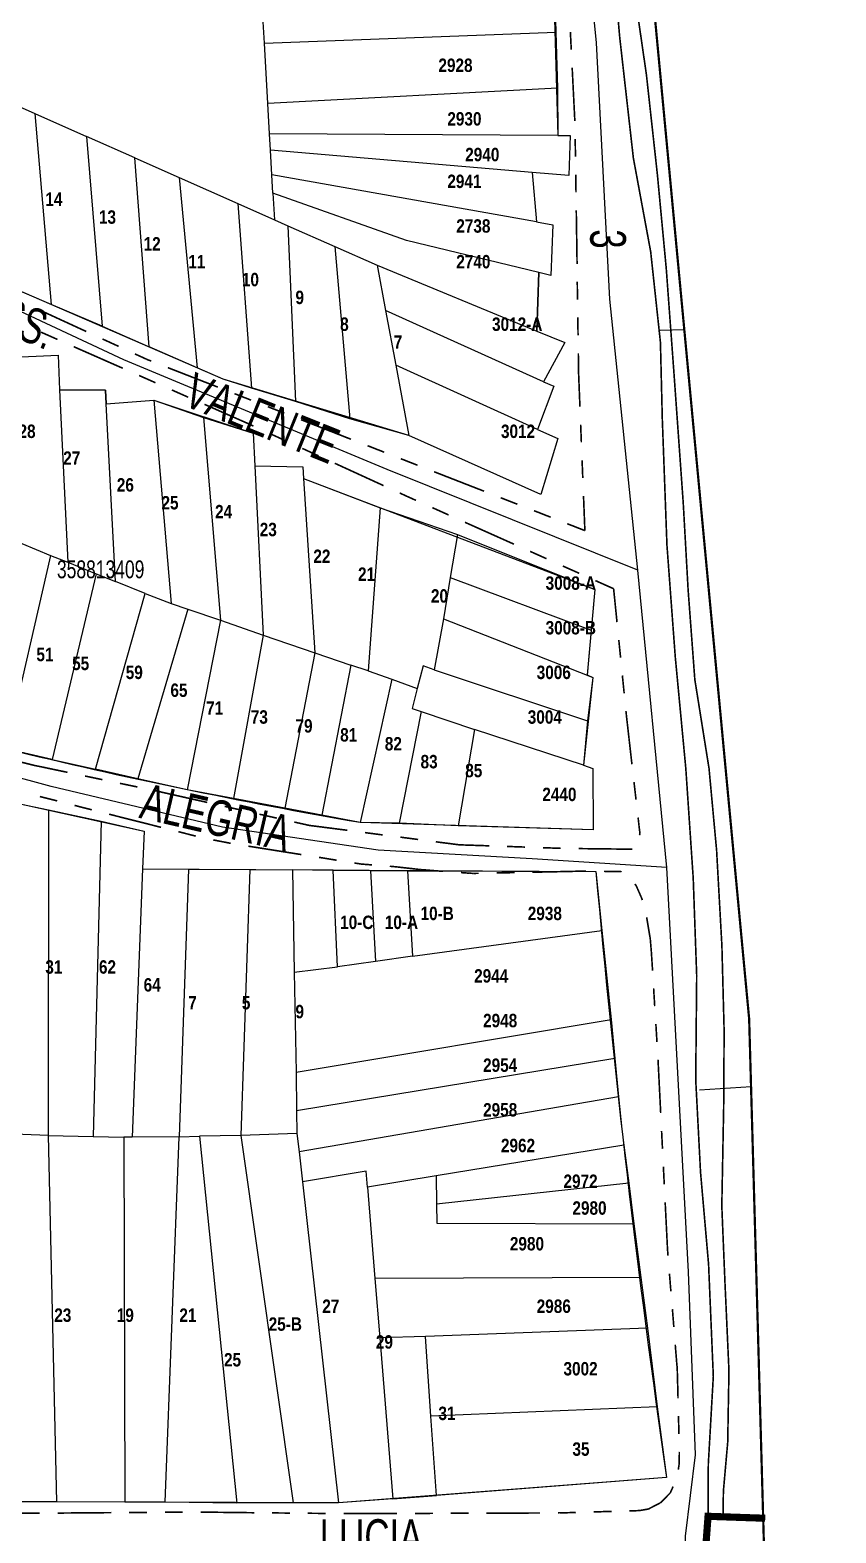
# Model space of a CAD drawing. Extents: x 201676 to 203188, y 4837754 to 4839005.
# Drawn here: x 202927.7 to 203017.9, y 4837878.8 to 4838047.1 of the extents above; entities that cross this region are included whole.
import ezdxf
from ezdxf.enums import TextEntityAlignment as Align

# ---------------------------------------------------------------- set-up
doc = ezdxf.new("R2010")
doc.units = 0
doc.header["$LTSCALE"] = 1.5
doc.header["$MEASUREMENT"] = 0
doc.linetypes.add('PHANTOMX2', pattern=[5, 2.5, -0.5, 0.5, -0.5, 0.5, -0.5])
doc.linetypes.add('TRACO_25', pattern=[8, 3, -1, 1, -1, 1, -1])
for name, color, linetype in [('CD-MALHA-LOTES', 40, 'CONTINUOUS'), ('CD_TXT_QUADRA', 7, 'CONTINUOUS'), ('HD-CANAIS', 7, 'CONTINUOUS'), ('LM-LIM-SETOR-FISCAL', 7, 'CONTINUOUS'), ('RU-QUADRAS', 210, 'CONTINUOUS'), ('SV-EIXO-RUA-N-PAV', 6, 'CONTINUOUS'), ('SV-ESTIVAS', 7, 'CONTINUOUS'), ('SV-PONTE-BUEIRO', 7, 'CONTINUOUS'), ('SV-RUA-NAO-PAV-S-GUIA-C-GUIA', 7, 'PHANTOMX2'), ('SV-TXT-RUA-N-PAV-S-GUIA-C-GUIA', 7, 'CONTINUOUS'), ('Th_NmrPort', 7, 'CONTINUOUS')]:
    doc.layers.add(name, color=color, linetype=linetype)
doc.styles.add('ARIAL', font='ARIAL.TTF')
doc.styles.get("Standard").update_dxf_attribs({"font": 'swisscbo.ttf'})
doc.linetypes.add('Limite', pattern='A,20,-3,[130,ltypeshp.shx,S=6.35,R=0,X=0,Y=0],-3,20', length=46)

msp = doc.modelspace()

# ---------------------------------------------------------------- linework, layer by layer
at = {"layer": 'CD-MALHA-LOTES', "linetype": 'Continuous'}
for p, q in [((202986.42, 4838051.37), (202986.57, 4838046.89)), ((202953.95, 4838045.69), (202953.67, 4838050.46)), ((202953.95, 4838045.69), (202986.57, 4838046.89)), ((202986.57, 4838046.89), (202986.76, 4838040.65)), ((202954.34, 4838038.93), (202953.95, 4838045.69)), ((202922.86, 4838040.18), (202928.25, 4838037.78)), ((202986.76, 4838040.65), (202954.34, 4838038.93)), ((202986.76, 4838040.65), (202986.8, 4838035.33)), ((202928.25, 4838037.78), (202930.07, 4838016.41)), ((202928.25, 4838037.78), (202934.04, 4838035.21)), ((202954.51, 4838035.53), (202954.34, 4838038.93)), ((202934.04, 4838035.21), (202935.77, 4838013.98)), ((202939.43, 4838032.82), (202934.04, 4838035.21)), ((202986.8, 4838035.33), (202954.51, 4838035.53)), ((202954.63, 4838033.69), (202954.51, 4838035.53)), ((202986.8, 4838035.33), (202988.15, 4838035.32)), ((202988.15, 4838035.32), (202988, 4838030.84)), ((202939.43, 4838032.82), (202944.41, 4838030.62)), ((202941.04, 4838011.68), (202939.43, 4838032.82)), ((202983.91, 4838031.19), (202954.63, 4838033.69)), ((202954.78, 4838030.92), (202954.63, 4838033.69)), ((202944.41, 4838030.62), (202946.43, 4838009.31)), ((202944.41, 4838030.62), (202950.98, 4838027.71)), ((202984.4, 4838025.65), (202954.78, 4838030.92)), ((202954.9, 4838028.86), (202954.78, 4838030.92)), ((202988, 4838030.84), (202983.91, 4838031.19)), ((202983.91, 4838031.19), (202984.4, 4838025.65)), ((202950.98, 4838027.71), (202952.48, 4838007.03)), ((202950.98, 4838027.71), (202955.09, 4838025.89)), ((202969.85, 4838023.57), (202954.9, 4838028.86)), ((202954.9, 4838028.86), (202955.09, 4838025.89)), ((202955.09, 4838025.89), (202956.57, 4838025.23)), ((202984.4, 4838025.65), (202986.22, 4838025.33)), ((202956.57, 4838025.23), (202957.41, 4838005.55)), ((202956.57, 4838025.23), (202961.84, 4838022.9)), ((202986.22, 4838025.33), (202986.02, 4838019.67)), ((202961.84, 4838022.9), (202966.55, 4838020.81)), ((202961.84, 4838022.9), (202963.52, 4838003.58)), ((202984.66, 4838020), (202969.85, 4838023.57)), ((202966.55, 4838020.81), (202984.42, 4838013.43)), ((202966.55, 4838020.81), (202967.5, 4838015.73)), ((202984.42, 4838013.43), (202984.66, 4838020)), ((202986.02, 4838019.67), (202984.66, 4838020)), ((202930.07, 4838016.41), (202925.23, 4838018.48)), ((202935.77, 4838013.98), (202930.07, 4838016.41)), ((202967.5, 4838015.73), (202968.64, 4838009.6)), ((202985.17, 4838007.76), (202967.5, 4838015.73)), ((202935.77, 4838013.98), (202941.04, 4838011.68)), ((202984.42, 4838013.43), (202987.56, 4838012.13)), ((202987.56, 4838012.13), (202985.17, 4838007.76)), ((202925.08, 4838010.47), (202930.85, 4838010.74)), ((202930.85, 4838010.74), (202931.02, 4838006.84)), ((202946.43, 4838009.31), (202941.04, 4838011.68)), ((202949.31, 4838008.05), (202946.43, 4838009.31)), ((202968.64, 4838009.6), (202970.1, 4838001.72)), ((202984.5, 4838002.42), (202968.64, 4838009.6)), ((202952.48, 4838007.03), (202949.31, 4838008.05)), ((202957.41, 4838005.55), (202952.48, 4838007.03)), ((202986.33, 4838007.24), (202984.5, 4838002.42)), ((202985.17, 4838007.76), (202986.33, 4838007.24)), ((202936.15, 4838006.82), (202931.02, 4838006.84)), ((202931.02, 4838006.84), (202931.94, 4837987.53)), ((202936.23, 4838005.27), (202936.15, 4838006.82)), ((202936.23, 4838005.27), (202941.56, 4838005.67)), ((202941.56, 4838005.67), (202943.51, 4837982.93)), ((202941.56, 4838005.67), (202947.11, 4838003.74)), ((202963.52, 4838003.58), (202957.41, 4838005.55)), ((202937.29, 4837985.37), (202936.23, 4838005.27)), ((202947.11, 4838003.74), (202949.01, 4837981.03)), ((202947.11, 4838003.74), (202952.69, 4838002)), ((202952.69, 4838002), (202952.86, 4837998.32)), ((202970.1, 4838001.72), (202963.52, 4838003.58)), ((202984.5, 4838002.42), (202986.79, 4838001.41)), ((202984.87, 4837995.12), (202970.1, 4838001.72)), ((202986.79, 4838001.41), (202984.87, 4837995.12)), ((202952.86, 4837998.32), (202953.79, 4837979.38)), ((202952.86, 4837998.32), (202958.25, 4837998.22)), ((202958.25, 4837998.22), (202958.33, 4837996.93)), ((202958.33, 4837996.93), (202959.6, 4837977.37)), ((202958.33, 4837996.93), (202966.9, 4837993.64)), ((202966.9, 4837993.64), (202965.57, 4837975.36)), ((202966.9, 4837993.64), (202975.57, 4837990.63)), ((202975.57, 4837990.63), (202974.75, 4837985.82)), ((202975.57, 4837990.63), (202990.92, 4837984.49)), ((202926.78, 4837989.64), (202930.01, 4837988.3)), ((202930.01, 4837988.3), (202925.03, 4837966.62)), ((202930.01, 4837988.3), (202931.94, 4837987.53)), ((202931.94, 4837987.53), (202935.11, 4837986.25)), ((202935.11, 4837986.25), (202930.2, 4837965.43)), ((202935.11, 4837986.25), (202937.29, 4837985.37)), ((202940.59, 4837984.04), (202937.29, 4837985.37)), ((202974.75, 4837985.82), (202973.99, 4837981.21)), ((202974.75, 4837985.82), (202990.52, 4837979.93)), ((202935.03, 4837964.34), (202940.59, 4837984.04)), ((202940.59, 4837984.04), (202943.51, 4837982.93)), ((202990.92, 4837984.49), (202990.52, 4837979.93)), ((202945.37, 4837982.28), (202939.76, 4837963.27)), ((202943.51, 4837982.93), (202945.37, 4837982.28)), ((202945.37, 4837982.28), (202949.01, 4837981.03)), ((202949.01, 4837981.03), (202945.3, 4837962.04)), ((202949.01, 4837981.03), (202953.79, 4837979.38)), ((202973.99, 4837981.21), (202972.95, 4837975.5)), ((202973.99, 4837981.21), (202990.07, 4837974.9)), ((202953.79, 4837979.38), (202950.48, 4837961.06)), ((202953.79, 4837979.38), (202959.6, 4837977.37)), ((202990.52, 4837979.93), (202990.07, 4837974.9)), ((202959.6, 4837977.37), (202956.23, 4837959.97)), ((202959.6, 4837977.37), (202963.6, 4837975.99)), ((202963.6, 4837975.99), (202960.37, 4837959.2)), ((202965.57, 4837975.36), (202963.6, 4837975.99)), ((202965.57, 4837975.36), (202968.21, 4837974.44)), ((202971.72, 4837975.92), (202971.05, 4837973.41)), ((202972.95, 4837975.5), (202971.72, 4837975.92)), ((202972.95, 4837975.5), (202990.09, 4837969.78)), ((202968.21, 4837974.44), (202964.67, 4837958.37)), ((202968.21, 4837974.44), (202971.05, 4837973.41)), ((202971.05, 4837973.41), (202970.47, 4837971.17)), ((202990.07, 4837974.9), (202990.72, 4837974.64)), ((202990.72, 4837974.64), (202990.09, 4837969.78)), ((202971.49, 4837970.82), (202969.04, 4837958.3)), ((202970.47, 4837971.17), (202971.49, 4837970.82)), ((202971.49, 4837970.82), (202977.47, 4837968.81)), ((202977.47, 4837968.81), (202975.62, 4837958.01)), ((202989.67, 4837964.79), (202977.47, 4837968.81)), ((202990.09, 4837969.78), (202989.67, 4837964.79)), ((202930.2, 4837965.43), (202925.03, 4837966.62)), ((202930.2, 4837965.43), (202935.03, 4837964.34)), ((202939.76, 4837963.27), (202935.03, 4837964.34)), ((202945.3, 4837962.04), (202939.76, 4837963.27)), ((202989.67, 4837964.79), (202990.71, 4837964.44)), ((202990.71, 4837964.44), (202990.74, 4837957.57)), ((202950.48, 4837961.06), (202945.3, 4837962.04)), ((202923.39, 4837961.12), (202929.76, 4837959.81)), ((202956.23, 4837959.97), (202950.48, 4837961.06)), ((202960.37, 4837959.2), (202956.23, 4837959.97)), ((202929.76, 4837959.81), (202929.74, 4837923.33)), ((202929.76, 4837959.81), (202935.68, 4837958.52)), ((202935.68, 4837958.52), (202934.78, 4837923.22)), ((202935.68, 4837958.52), (202940.48, 4837957.4)), ((202964.67, 4837958.37), (202960.37, 4837959.2)), ((202969.04, 4837958.3), (202964.67, 4837958.37)), ((202975.62, 4837958.01), (202969.04, 4837958.3)), ((202940.48, 4837957.4), (202940.31, 4837953.19)), ((202990.74, 4837957.57), (202975.62, 4837958.01)), ((202940.31, 4837953.19), (202939.14, 4837923.13)), ((202940.31, 4837953.19), (202945.43, 4837953.15)), ((202945.43, 4837953.15), (202944.39, 4837923.16)), ((202945.43, 4837953.15), (202952.31, 4837953.12)), ((202952.31, 4837953.12), (202951.31, 4837923.34)), ((202952.31, 4837953.12), (202957.07, 4837953.07)), ((202957.07, 4837953.07), (202957.26, 4837941.61)), ((202961.63, 4837953.04), (202957.07, 4837953.07)), ((202962.14, 4837942.21), (202961.63, 4837953.04)), ((202961.63, 4837953.04), (202965.81, 4837953.01)), ((202965.81, 4837953.01), (202966.39, 4837942.81)), ((202965.81, 4837953.01), (202969.95, 4837952.95)), ((202969.95, 4837952.95), (202970.52, 4837943.42)), ((202969.95, 4837952.95), (202991.05, 4837952.91)), ((202991.05, 4837952.91), (202991.72, 4837946.27)), ((202970.52, 4837943.42), (202991.72, 4837946.27)), ((202991.72, 4837946.27), (202992.75, 4837936.31)), ((202970.52, 4837943.42), (202966.39, 4837942.81)), ((202957.26, 4837941.61), (202962.14, 4837942.21)), ((202957.26, 4837941.61), (202957.5, 4837930.4)), ((202966.39, 4837942.81), (202962.14, 4837942.21)), ((202957.5, 4837930.4), (202992.75, 4837936.31)), ((202992.75, 4837936.31), (202993.16, 4837931.93)), ((202993.16, 4837931.93), (202957.53, 4837926.08)), ((202993.16, 4837931.93), (202993.59, 4837927.65)), ((202957.5, 4837930.4), (202957.53, 4837926.08)), ((202993.59, 4837927.65), (202957.83, 4837921.51)), ((202993.59, 4837927.65), (202993.95, 4837924.04)), ((202957.53, 4837926.08), (202957.58, 4837923.56)), ((202929.74, 4837923.33), (202922.61, 4837923.6)), ((202929.74, 4837923.33), (202930.66, 4837882.3)), ((202929.74, 4837923.33), (202934.78, 4837923.22)), ((202934.78, 4837923.22), (202938.21, 4837923.15)), ((202938.21, 4837923.15), (202938.33, 4837882.26)), ((202939.14, 4837923.13), (202938.21, 4837923.15)), ((202944.39, 4837923.16), (202939.14, 4837923.13)), ((202942.82, 4837882.24), (202944.39, 4837923.16)), ((202944.39, 4837923.16), (202946.68, 4837923.24)), ((202951.31, 4837923.34), (202946.68, 4837923.24)), ((202946.68, 4837923.24), (202950.84, 4837882.15)), ((202957.58, 4837923.56), (202951.31, 4837923.34)), ((202951.31, 4837923.34), (202957.18, 4837882.16)), ((202957.58, 4837923.56), (202957.83, 4837921.51)), ((202993.95, 4837924.04), (202994.18, 4837922.25)), ((202957.83, 4837921.51), (202958.19, 4837918.13)), ((202994.18, 4837922.25), (202973.15, 4837918.8)), ((202994.18, 4837922.25), (202994.73, 4837917.98)), ((202965.33, 4837919.34), (202958.19, 4837918.13)), ((202958.19, 4837918.13), (202962.24, 4837882.18)), ((202965.48, 4837917.54), (202965.33, 4837919.34)), ((202973.15, 4837918.8), (202965.48, 4837917.54)), ((202973.15, 4837918.8), (202973.21, 4837915.64)), ((202994.73, 4837917.98), (202973.21, 4837915.64)), ((202994.73, 4837917.98), (202995.3, 4837913.42)), ((202965.48, 4837917.54), (202966.31, 4837907.32)), ((202973.21, 4837915.64), (202973.26, 4837913.49)), ((202973.26, 4837913.49), (202995.3, 4837913.42)), ((202995.3, 4837913.42), (202996.08, 4837907.42)), ((202996.08, 4837907.42), (202966.31, 4837907.32)), ((202966.31, 4837907.32), (202966.85, 4837900.65)), ((202996.08, 4837907.42), (202996.81, 4837901.74)), ((202996.81, 4837901.74), (202971.97, 4837900.82)), ((202996.81, 4837901.74), (202997.9, 4837892.93)), ((202971.97, 4837900.82), (202966.85, 4837900.65)), ((202966.85, 4837900.65), (202968.32, 4837882.61)), ((202972.56, 4837891.89), (202971.97, 4837900.82)), ((202997.9, 4837892.93), (202972.56, 4837891.89)), ((202997.9, 4837892.93), (202998.96, 4837885.01)), ((202973.19, 4837882.99), (202972.56, 4837891.89)), ((202998.96, 4837885.01), (202973.19, 4837882.99)), ((202968.32, 4837882.61), (202962.24, 4837882.18)), ((202968.32, 4837882.61), (202973.19, 4837882.99)), ((202930.66, 4837882.3), (202924.23, 4837882.29)), ((202938.33, 4837882.26), (202930.66, 4837882.3)), ((202942.82, 4837882.24), (202938.33, 4837882.26)), ((202950.84, 4837882.15), (202942.82, 4837882.24)), ((202957.18, 4837882.16), (202950.84, 4837882.15)), ((202962.24, 4837882.18), (202957.18, 4837882.16))]:
    msp.add_line(p, q, dxfattribs=at)
at = {"layer": 'HD-CANAIS', "const_width": 0.18}
msp.add_lwpolyline([(202995.41, 4838051.06), (202996.7, 4838042.16), (202997.93, 4838030.95), (202998.92, 4838020.46), (202999.76, 4838009.06), (203000.82, 4837994.22), (203001.37, 4837984.43), (203002.12, 4837974.39), (203003.71, 4837964.44), (203004.56, 4837955.24), (203005.15, 4837944.6), (203005.4, 4837935.06), (203005.35, 4837926.52), (203005.14, 4837915.43), (203005.49, 4837906.93), (203005.94, 4837896.99), (203005.8, 4837888.95), (203005.32, 4837883.51), (203005.27, 4837880.61)], dxfattribs=at)
at = {"layer": 'LM-LIM-SETOR-FISCAL', "linetype": 'Limite', "ltscale": 0.1}
msp.add_lwpolyline([(202799.42, 4837832.96, 0.25, 0.25, 0), (202822.48, 4837825.27, 0.25, 0.25, 0), (202824.7, 4837758.45, 0.25, 0.25, 0), (202914.71, 4837762.4, 0.25, 0.25, 0), (202953.65, 4837763.77, 0.25, 0.25, 0), (202989.93, 4837766.03, 0.25, 0.25, 0), (203012.38, 4837766.56, 0.25, 0.25, 0), (203010.37, 4837849.35, 0.25, 0.25, 0), (203009.91, 4837875.52, 0.25, 0.25, 0), (203008.2, 4837936.4, 0.25, 0.25, 0), (202997.46, 4838050.61, 0.25, 0.25, 0), (203028.27, 4838050.42, 0.25, 0.25, 0), (203045.71, 4838049.96, 0.25, 0.25, 0), (203178.43, 4838048.09, 0.25, 0.25, 0), (203176.19, 4838104.34, 0.25, 0.25, 0), (203180.45, 4838134.11, 0.25, 0.25, 0), (203181.83, 4838151.18, 0.25, 0.25, 0), (203182.74, 4838177.35, 0.25, 0.25, 0), (203185.72, 4838222.21, 0.25, 0.25, 0), (203186.62, 4838278.08, 0.25, 0.25, 0), (203183.34, 4838302.84, 0.25, 0.25, 0), (203180.94, 4838327.88, 0.25, 0.25, 0)], format="xyseb", dxfattribs=at)
at = {"layer": 'RU-QUADRAS', "color": 6, "linetype": 'Continuous'}
msp.add_lwpolyline([(202985.44, 4838082.4), (202986.8, 4838035.33), (202988.15, 4838035.32), (202988, 4838030.84), (202983.91, 4838031.19), (202984.4, 4838025.65), (202986.22, 4838025.33), (202986.02, 4838019.67), (202984.66, 4838020), (202984.42, 4838013.43), (202987.56, 4838012.13), (202985.17, 4838007.76), (202986.33, 4838007.24), (202984.5, 4838002.42), (202986.79, 4838001.41), (202984.87, 4837995.12), (202970.1, 4838001.72), (202949.31, 4838008.05), (202896.57, 4838030.94), (202895.23, 4838052.46)], dxfattribs=at)
for points in [[(202925.08, 4838010.47), (202930.85, 4838010.74), (202931.02, 4838006.84), (202936.15, 4838006.82), (202936.23, 4838005.27), (202941.56, 4838005.67), (202952.69, 4838002), (202952.86, 4837998.32), (202958.25, 4837998.22), (202958.33, 4837996.93), (202990.92, 4837984.49), (202990.07, 4837974.92), (202990.72, 4837974.64), (202989.67, 4837964.79), (202990.71, 4837964.44), (202990.74, 4837957.57), (202964.67, 4837958.37, -0.017017), (202925.03, 4837966.6, -0.024809)], [(202903.54, 4837965.55), (202940.48, 4837957.4), (202940.31, 4837953.19), (202991.05, 4837952.91, 0.013776), (202998.96, 4837885.01), (202962.24, 4837882.18), (202904.46, 4837882.38)]]:
    msp.add_lwpolyline(points, format="xyb", dxfattribs=at)
at = {"layer": 'SV-EIXO-RUA-N-PAV'}
for points in [[(203004.74, 4837766.2), (203006.55, 4837778.55), (203003.75, 4837823.39), (203001.34, 4837863.43), (203001.06, 4837878.44), (203002.2, 4837887.55), (203001.41, 4837908.06), (202998.97, 4837953.33), (202995.74, 4837986.63), (202992.6, 4838017.01), (202991.11, 4838045.7), (202988.12, 4838076.07), (202986.63, 4838109.6), (202985.14, 4838161.2), (202983.35, 4838182), (202981.79, 4838229.02), (202981.05, 4838266.09), (202981.79, 4838288.07), (202984.08, 4838305.98)], [(202995.74, 4837986.63), (202967.68, 4837997.93), (202938.19, 4838010.2), (202919.6, 4838018.91), (202898.23, 4838026.23)], [(202998.97, 4837953.33), (202983.9, 4837954.3), (202966.69, 4837955.29), (202949.27, 4837957.87), (202930.08, 4837962.42), (202908.91, 4837968.16), (202903.1, 4837970.02), (202891.01, 4837973.54), (202880.91, 4837975.67), (202873.77, 4837976.23), (202868.46, 4837976.64), (202848.93, 4837978.36), (202838.37, 4837979.24), (202828.08, 4837979.43), (202818.17, 4837978.49)]]:
    msp.add_lwpolyline(points, dxfattribs=at)
at = {"layer": 'SV-ESTIVAS'}
for points in [[(202998.23, 4838013.52), (203000.97, 4838013.62)], [(203002.66, 4837928.43), (203008.44, 4837928.81)]]:
    msp.add_lwpolyline(points, dxfattribs=at)
at = {"layer": 'SV-PONTE-BUEIRO', "const_width": 0.8}
msp.add_lwpolyline([(203010, 4837880.45), (203003.6, 4837880.67), (203003.22, 4837875.53), (203010.25, 4837875.57)], dxfattribs=at)
at = {"layer": 'SV-RUA-NAO-PAV-S-GUIA-C-GUIA', "linetype": 'TRACO_25', "const_width": 0.18, "flags": 128}
msp.add_lwpolyline([(202985.9, 4838180.52), (202987.12, 4838160.47), (202987.89, 4838136.83), (202988.17, 4838118.86), (202989.59, 4838099.06), (202990.89, 4838080.01), (202991.04, 4838078.21), (202992.4, 4838061.35), (202993.71, 4838046.36), (202995.24, 4838032.81), (202997.18, 4838022.31), (202998.27, 4838012.17), (202998.48, 4838003.58), (202999, 4837989.44), (202999.93, 4837976.94), (203001.11, 4837964.45), (203001.94, 4837952.16), (203002.33, 4837941.22), (203002.22, 4837929.58), (203002.76, 4837919.19), (203003.66, 4837908.89), (203004.19, 4837896.35), (203003.63, 4837886.51), (203003.6, 4837880.67)], dxfattribs=at)
at = {"layer": 'SV-RUA-NAO-PAV-S-GUIA-C-GUIA', "const_width": 0.18}
for points in [[(202988.19, 4838046.93), (202988.29, 4838044.94)], [(202988.39, 4838042.94), (202988.69, 4838036.95)], [(202988.73, 4838034.95), (202988.76, 4838032.95)], [(202988.79, 4838030.95), (202988.82, 4838028.95)], [(202988.85, 4838026.95), (202988.94, 4838020.95)], [(202988.96, 4838018.95), (202988.99, 4838016.95)], [(202934, 4838013.38), (202928.55, 4838015.89)], [(202989.02, 4838014.95), (202989.05, 4838012.95)], [(202928.95, 4838013.3), (202930.78, 4838012.49)], [(202937.63, 4838011.71), (202935.82, 4838012.54)], [(202932.6, 4838011.68), (202938.09, 4838009.26)], [(202940.8, 4838010.25), (202939.45, 4838010.87)], [(202989.08, 4838010.95), (202989.11, 4838008.95)], [(202941.28, 4838010.06), (202940.8, 4838010.25)], [(202948.73, 4838007.15), (202943.14, 4838009.33)], [(202989.11, 4838008.95), (202989.11, 4838008.72)], [(202989.11, 4838008.72), (202989.26, 4838004.95)], [(202939.92, 4838008.45), (202941.75, 4838007.64)], [(202943.58, 4838006.83), (202945.41, 4838006.02)], [(202952.45, 4838005.69), (202950.59, 4838006.42)], [(202947.24, 4838005.22), (202951.81, 4838003.2)], [(202956.18, 4838004.23), (202954.32, 4838004.96)], [(202951.81, 4838003.2), (202952.25, 4838003)], [(202952.25, 4838003), (202952.72, 4838002.78)], [(202954.54, 4838001.95), (202956.36, 4838001.12)], [(202963.63, 4838001.31), (202958.04, 4838003.5)], [(202989.34, 4838002.95), (202989.42, 4838000.96)], [(202958.18, 4838000.29), (202960, 4837999.45)], [(202967.35, 4837999.86), (202965.49, 4838000.59)], [(202961.82, 4837998.62), (202967.27, 4837996.12)], [(202971.08, 4837998.4), (202969.21, 4837999.13)], [(202989.5, 4837998.96), (202989.58, 4837996.96)], [(202978.53, 4837995.49), (202972.94, 4837997.67)], [(202969.09, 4837995.29), (202970, 4837994.87)], [(202970, 4837994.87), (202970.45, 4837994.67)], [(202970.45, 4837994.67), (202970.91, 4837994.46)], [(202972.74, 4837993.65), (202974.56, 4837992.83)], [(202982.26, 4837994.03), (202980.39, 4837994.76)], [(202989.66, 4837994.96), (202989.78, 4837991.96)], [(202976.39, 4837992.01), (202981.87, 4837989.56)], [(202985.98, 4837992.58), (202984.12, 4837993.31)], [(202989.81, 4837991.08), (202987.84, 4837991.85)], [(202989.78, 4837991.96), (202989.81, 4837991.08)], [(202983.69, 4837988.75), (202985.52, 4837987.93)], [(202987.34, 4837987.11), (202989.17, 4837986.3)], [(202990.99, 4837985.48), (202992.82, 4837984.66)], [(202992.82, 4837984.66), (202993.03, 4837984.57)], [(202993.03, 4837984.57), (202993.41, 4837980.82)], [(202993.61, 4837978.83), (202993.81, 4837976.84)], [(202994.01, 4837974.85), (202994.21, 4837972.86)], [(202994.41, 4837970.87), (202994.5, 4837970.03)], [(202994.5, 4837970.03), (202995.08, 4837964.91)], [(202928.31, 4837964.75), (202926.04, 4837965.31)], [(202928.96, 4837964.62), (202928.31, 4837964.75)], [(202931.9, 4837964), (202928.96, 4837964.62)], [(202935.81, 4837963.18), (202933.86, 4837963.59)], [(202939.73, 4837962.36), (202937.77, 4837962.77)], [(202941.74, 4837961.94), (202941.69, 4837961.95)], [(202942.66, 4837961.73), (202941.74, 4837961.94)], [(202947.54, 4837960.63), (202942.66, 4837961.73)], [(202995.31, 4837962.92), (202995.54, 4837960.93)], [(202928.81, 4837961.29), (202930.75, 4837960.8)], [(202932.69, 4837960.3), (202933.53, 4837960.08)], [(202933.53, 4837960.08), (202934.62, 4837959.81)], [(202951.44, 4837959.75), (202949.49, 4837960.19)], [(202936.56, 4837959.31), (202942.38, 4837957.84)], [(202955.34, 4837958.87), (202953.39, 4837959.31)], [(202958.95, 4837958.06), (202957.29, 4837958.43)], [(202995.77, 4837958.94), (202995.88, 4837957.95)], [(202944.32, 4837957.35), (202946.26, 4837956.86)], [(202948.21, 4837956.43), (202950.17, 4837956.05)], [(202959.25, 4837958.02), (202958.95, 4837958.06)], [(202963.22, 4837957.51), (202959.25, 4837958.02)], [(202967.18, 4837956.99), (202965.2, 4837957.25)], [(202971.15, 4837956.48), (202969.17, 4837956.74)], [(202995.88, 4837957.95), (202995.98, 4837957.13)], [(202995.98, 4837957.13), (202995.93, 4837956.96)], [(202952.15, 4837955.73), (202958.07, 4837954.79)], [(202975.78, 4837955.88), (202973.13, 4837956.22)], [(202976.11, 4837955.87), (202975.78, 4837955.88)], [(202979.11, 4837955.77), (202976.11, 4837955.87)], [(202983.11, 4837955.63), (202981.11, 4837955.7)], [(202987.11, 4837955.49), (202985.11, 4837955.56)], [(202995.11, 4837955.39), (202989.11, 4837955.46)], [(202960.05, 4837954.48), (202962.02, 4837954.16)], [(202964, 4837953.85), (202964.76, 4837953.73)], [(202964.76, 4837953.73), (202965.99, 4837953.63)], [(202967.98, 4837953.48), (202968.66, 4837953.42)], [(202968.66, 4837953.42), (202970.96, 4837953.16)], [(202970.96, 4837953.16), (202971.38, 4837953.11)], [(202971.38, 4837953.11), (202971.96, 4837953.07)], [(202971.96, 4837953.07), (202972.92, 4837952.99)], [(202972.92, 4837952.99), (202973.95, 4837952.91)], [(202975.95, 4837952.77), (202976.94, 4837952.7)], [(202976.94, 4837952.7), (202977.31, 4837952.68)], [(202977.31, 4837952.68), (202977.94, 4837952.69)], [(202979.94, 4837952.73), (202981.94, 4837952.77)], [(202983.94, 4837952.81), (202988.94, 4837952.92)], [(202988.94, 4837952.92), (202989.11, 4837952.92)], [(202989.11, 4837952.92), (202989.94, 4837952.92)], [(202991.94, 4837952.91), (202992.94, 4837952.9)], [(202992.94, 4837952.9), (202993.85, 4837952.9)], [(202993.85, 4837952.9), (202993.92, 4837952.84)], [(202995.39, 4837951.48), (202995.54, 4837951.34)], [(202995.54, 4837951.34), (202995.86, 4837950.62)], [(202995.86, 4837950.62), (202996.17, 4837949.91)], [(202996.17, 4837949.91), (202996.24, 4837949.69)], [(202996.73, 4837947.76), (202997.06, 4837945.78)], [(202997.06, 4837945.78), (202997.13, 4837945.39)], [(202997.13, 4837945.39), (202997.18, 4837944.79)], [(202997.18, 4837944.79), (202997.25, 4837943.94)], [(202997.25, 4837943.94), (202997.39, 4837941.8)], [(202997.51, 4837939.8), (202997.63, 4837937.81)], [(202997.76, 4837935.81), (202997.88, 4837933.81)], [(202998, 4837931.82), (202998.3, 4837925.83)], [(202998.4, 4837923.83), (202998.5, 4837921.83)], [(202998.6, 4837919.83), (202998.7, 4837917.84)], [(202998.8, 4837915.84), (202999.05, 4837910.84)], [(202999.05, 4837910.84), (202999.07, 4837910.46)], [(202999.07, 4837910.46), (202999.12, 4837909.85)], [(202999.28, 4837907.85), (202999.44, 4837905.86)], [(202999.61, 4837903.87), (202999.77, 4837901.87)], [(202999.93, 4837899.88), (203000.09, 4837897.89)], [(203000.09, 4837897.89), (203000.15, 4837897.27)], [(203000.15, 4837897.27), (203000.24, 4837893.89)], [(203000.29, 4837891.89), (203000.34, 4837889.89)], [(203000.39, 4837887.89), (203000.37, 4837886.89)], [(203000.36, 4837886.48), (203000.27, 4837885.9)], [(203000.37, 4837886.89), (203000.36, 4837886.48)], [(202998.51, 4837882.42), (202998.28, 4837882.19)], [(202999.37, 4837883.29), (202998.51, 4837882.42)], [(202999.69, 4837884), (202999.37, 4837883.29)], [(202928.8, 4837881.02), (202926.8, 4837881.01)], [(202936.8, 4837881.08), (202930.8, 4837881.03)], [(202940.8, 4837881.11), (202938.8, 4837881.09)], [(202944.8, 4837881.14), (202942.8, 4837881.12)], [(202952.8, 4837881.07), (202946.8, 4837881.14)], [(202956.8, 4837881.03), (202954.8, 4837881.05)], [(202960.8, 4837880.99), (202958.8, 4837881.01)], [(202968.8, 4837880.99), (202962.8, 4837880.97)], [(202972.8, 4837881), (202970.8, 4837880.99)], [(202976.8, 4837881.01), (202974.8, 4837881.01)], [(202984.8, 4837881.04), (202978.8, 4837881.02)], [(202987.01, 4837881.05), (202986.8, 4837881.05)], [(202987.8, 4837881.07), (202987.01, 4837881.05)], [(202988.8, 4837881.1), (202987.8, 4837881.07)], [(202992.8, 4837881.22), (202990.8, 4837881.16)], [(202995.91, 4837881.31), (202994.8, 4837881.27)], [(202996.79, 4837881.46), (202995.91, 4837881.31)], [(202996.89, 4837881.47), (202996.79, 4837881.46)], [(202997.69, 4837881.88), (202996.89, 4837881.47)], [(202998.28, 4837882.19), (202997.69, 4837881.88)]]:
    msp.add_lwpolyline(points, dxfattribs=at)

# ---------------------------------------------------------------- texts
at = {"layer": 'CD_TXT_QUADRA', "linetype": 'Continuous', "style": 'ARIAL', "width": 0.7}
msp.add_text('358813409', height=2, dxfattribs=at).set_placement((202930.72, 4837985.74))
at = {"layer": 'SV-TXT-RUA-N-PAV-S-GUIA-C-GUIA', "style": 'ARIAL', "width": 0.7}
for s, rotation, p in [('3', 270, (202990.41, 4838024.83)), ('PASS.               VALENTE', 338, (202918.88, 4838015.59)), ('ALEGRIA', 347, (202939.8, 4837958.93))]:
    msp.add_text(s, height=4, rotation=rotation, dxfattribs=at).set_placement(p)
msp.add_text('LUCIA', height=4, dxfattribs=at).set_placement((202960.13, 4837876.34))
at = {"layer": 'Th_NmrPort', "color": 1}
for s, p in [('2928', (202973.42, 4838043.2)), ('2930', (202974.42, 4838037.2)), ('2940', (202976.42, 4838033.2)), ('2941', (202974.42, 4838030.2)), ('14', (202929.42, 4838028.2)), ('13', (202935.42, 4838026.2)), ('2738', (202975.42, 4838025.2)), ('12', (202940.42, 4838023.2)), ('11', (202945.42, 4838021.2)), ('2740', (202975.42, 4838021.2)), ('10', (202951.42, 4838019.2)), ('9', (202957.42, 4838017.2)), ('8', (202962.42, 4838014.2)), ('3012-A', (202979.42, 4838014.2)), ('7', (202968.42, 4838012.2)), ('28', (202926.42, 4838002.2)), ('3012', (202980.42, 4838002.2)), ('27', (202931.42, 4837999.2)), ('26', (202937.42, 4837996.2)), ('25', (202942.42, 4837994.2)), ('24', (202948.42, 4837993.2)), ('23', (202953.42, 4837991.2)), ('22', (202959.42, 4837988.2)), ('21', (202964.42, 4837986.2)), ('3008-A', (202985.42, 4837985.2)), ('20', (202972.58, 4837983.76)), ('3008-B', (202985.42, 4837980.2)), ('51', (202928.42, 4837977.2)), ('55', (202932.42, 4837976.2)), ('59', (202938.42, 4837975.2)), ('3006', (202984.42, 4837975.2)), ('65', (202943.42, 4837973.2)), ('71', (202947.42, 4837971.2)), ('73', (202952.42, 4837970.2)), ('3004', (202983.42, 4837970.2)), ('79', (202957.42, 4837969.2)), ('81', (202962.42, 4837968.2)), ('82', (202967.42, 4837967.2)), ('83', (202971.42, 4837965.2)), ('85', (202976.42, 4837964.2)), ('2440', (202985.05, 4837961.53)), ('10-B', (202971.42, 4837948.2)), ('2938', (202983.42, 4837948.2)), ('10-C', (202962.42, 4837947.2)), ('10-A', (202967.42, 4837947.2)), ('31', (202929.42, 4837942.2)), ('62', (202935.42, 4837942.2)), ('2944', (202977.42, 4837941.2)), ('64', (202940.42, 4837940.2)), ('7', (202945.42, 4837938.2)), ('5', (202951.42, 4837938.2)), ('9', (202957.42, 4837937.2)), ('2948', (202978.42, 4837936.2)), ('2954', (202978.42, 4837931.2)), ('2958', (202978.42, 4837926.2)), ('2962', (202980.42, 4837922.2)), ('2972', (202987.42, 4837918.2)), ('2980', (202988.42, 4837915.2)), ('2980', (202981.42, 4837911.2)), ('27', (202960.42, 4837904.2)), ('2986', (202984.42, 4837904.2)), ('23', (202930.42, 4837903.2)), ('19', (202937.42, 4837903.2)), ('21', (202944.42, 4837903.2)), ('25-B', (202954.42, 4837902.2)), ('29', (202966.42, 4837900.2)), ('25', (202949.42, 4837898.2)), ('3002', (202987.42, 4837897.2)), ('31', (202973.42, 4837892.2)), ('35', (202988.42, 4837888.2))]:
    msp.add_text(s, height=1.5, dxfattribs=at).set_placement(p, align=Align.MIDDLE_LEFT)

doc.saveas('drawing.dxf')
